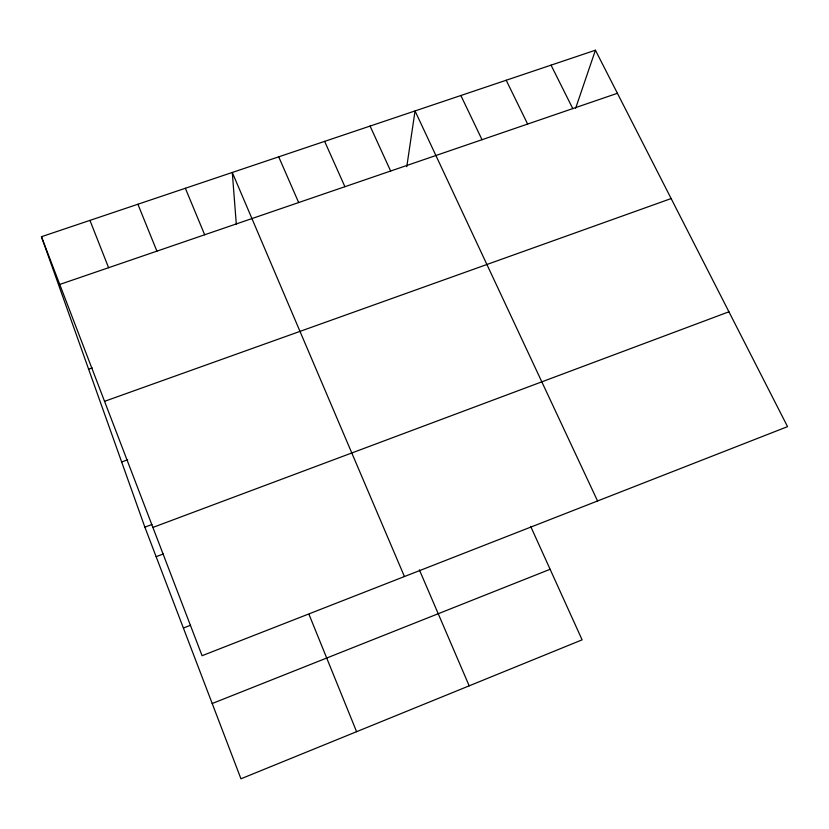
<?xml version="1.0" encoding="UTF-8"?>
<svg xmlns="http://www.w3.org/2000/svg" width="829" height="829" viewBox="0 0 829 829"><rect width="100%" height="100%" fill="white"/><g stroke="black" fill="none" stroke-linecap="round" stroke-linejoin="round"><path stroke-width="1.24" d="M406.78 166.691L415.039 110.931L597.564 500.975M575.668 108.195L595.419 50.206L41.45 236.711L144.868 527.161L240.949 778.794L582.103 639.843L530.653 526.353M212.203 703.52L550.114 569.285M183.385 628.03L190.535 625.253M156.142 556.684L163.22 554.01M144.868 527.161L151.914 524.519M152.888 527.431L728.929 311.797M121.656 461.981L127.718 459.763M104.558 401.329L671.138 198.566M88.61 369.174L92.174 367.91M59.75 284.451L617.408 93.294M595.419 50.206L787.55 426.645L202.069 655.718L41.45 236.711M551.047 65.139L572.766 108.599M506.198 80.247L527.638 124.06M460.862 95.501L482.022 139.707M370.076 126.07L390.646 171.023M324.636 141.365L344.905 186.701M278.71 156.836L298.668 202.556M419.391 569.875L469.183 685.842M404.438 576.538L232.286 172.463L236.317 224.213M185.354 188.266L204.67 234.773M309.01 614.413L356.594 731.696M137.904 204.235L156.899 251.156M89.946 220.39L108.599 267.715"/></g></svg>
